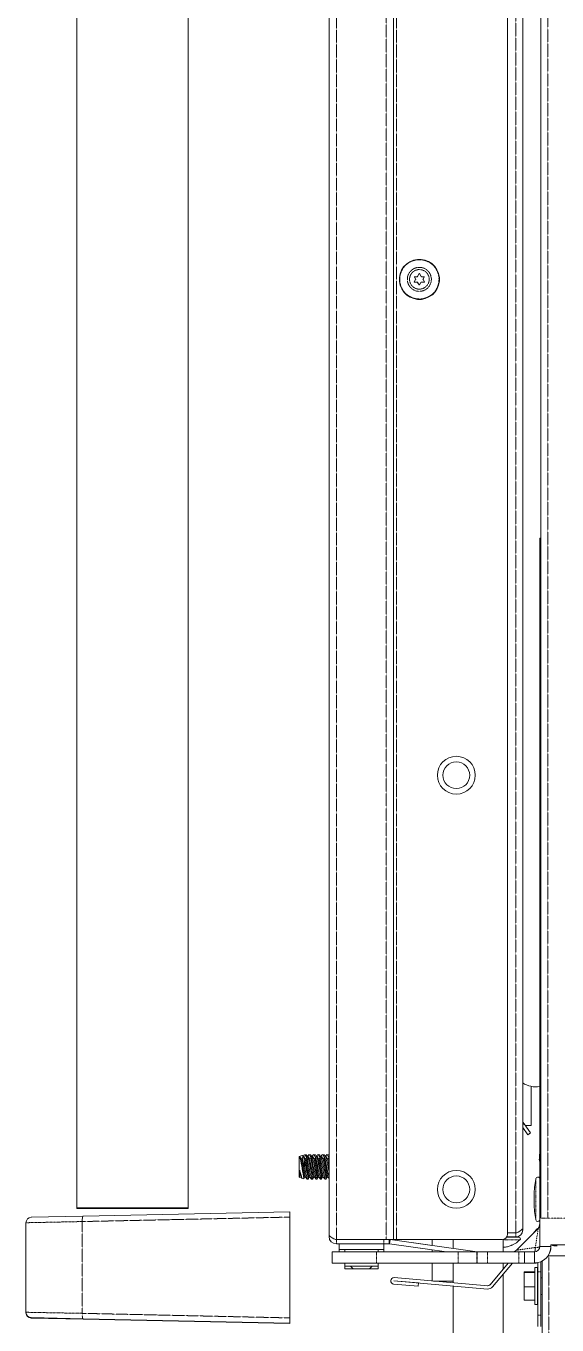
# Model space of a CAD drawing. Header units: millimetres. Extents: x 60499 to 556746, y 248297 to 497145.
# Drawn here: x 357929 to 362928, y 441525 to 453754 of the extents above; entities that cross this region are included whole.
import ezdxf

# ---------------------------------------------------------------- set-up
doc = ezdxf.new("R2010")
doc.units = ezdxf.units.MM
doc.linetypes.add('PHANTOM', pattern=[20, 10, -2, 2, -2, 2, -2])

msp = doc.modelspace()

# ---------------------------------------------------------------- linework, layer by layer
at = {"color": 7, "lineweight": 13, "ltscale": 0.03937}
for p, q in [((360782, 460381), (360782, 442358)), ((361390, 460410), (361390, 442329)), ((362462, 442381), (362462, 460358)), ((362605, 442420), (362605, 460344)), ((358407, 460054), (358407, 442628)), ((359457, 460054), (359457, 442628)), ((359457, 460050), (359457, 442623)), ((362776, 442531), (362776, 459373)), ((362765, 442737), (362765, 448848)), ((360414, 442592), (358466, 442549)), ((357929, 442488), (357929, 441645)), ((360414, 442541), (360414, 441592)), ((361229, 442213), (361997, 442213)), ((361357, 442329), (362177, 442213)), ((362410, 442329), (361418, 442329)), ((361229, 442108), (361997, 442108)), ((362787, 442126), (362787, 441326)), ((361395, 441971), (362275, 441894)), ((362420, 442003), (362420, 441291)), ((361393, 441941), (362272, 441864)), ((360414, 441542), (358466, 441584)), ((360414, 441538), (358466, 441580))]:
    msp.add_line(p, q, dxfattribs=at)
at = {"color": 7, "linetype": 'PHANTOM', "lineweight": 13, "ltscale": 0.03937}
for p, q in [((360851, 442329), (360851, 460410)), ((361321, 460410), (361321, 442329)), ((361418, 442329), (361418, 460410)), ((362539, 442394), (362539, 460370)), ((362842, 442531), (362842, 459373)), ((360414, 442541), (358458, 442499)), ((358458, 442499), (358458, 441635)), ((362850, 442177), (362850, 441326)), ((360414, 441592), (358458, 441635))]:
    msp.add_line(p, q, dxfattribs=at)
at = {"color": 7, "lineweight": 13, "ltscale": 0.000689555}
for p, q in [((361597, 451372), (361585, 451392)), ((361678, 451392), (361667, 451372))]:
    msp.add_line(p, q, dxfattribs=at)
at = {"color": 7, "lineweight": 13, "ltscale": 0.00072269}
for p, q in [((361587, 451394), (361611, 451394)), ((361653, 451394), (361677, 451394))]:
    msp.add_line(p, q, dxfattribs=at)
at = {"color": 7, "lineweight": 13, "ltscale": 0.000916316}
for p, q in [((361630, 451423), (361614, 451396)), ((361649, 451396), (361633, 451423))]:
    msp.add_line(p, q, dxfattribs=at)
at = {"color": 7, "lineweight": 13, "ltscale": 0.000787338}
msp.add_line((361597, 451367), (361583, 451345), dxfattribs=at)
at = {"color": 7, "lineweight": 13, "ltscale": 0.000823734}
for p, q in [((361585, 451342), (361613, 451342)), ((361651, 451342), (361679, 451342))]:
    msp.add_line(p, q, dxfattribs=at)
at = {"color": 7, "lineweight": 13, "ltscale": 0.000818534}
msp.add_line((361630, 451317), (361616, 451340), dxfattribs=at)
at = {"color": 7, "lineweight": 13, "ltscale": 0.000818596}
msp.add_line((361647, 451340), (361633, 451317), dxfattribs=at)
at = {"color": 7, "lineweight": 13, "ltscale": 0.000787276}
msp.add_line((361680, 451345), (361667, 451367), dxfattribs=at)
at = {"color": 7, "lineweight": 13, "ltscale": 0.0025}
for p, q in [((362765, 448848), (362765, 448932)), ((361950, 442329), (361950, 442245))]:
    msp.add_line(p, q, dxfattribs=at)
at = {"color": 7, "lineweight": 13, "ltscale": 0.000329085}
msp.add_line((362765, 448932), (362776, 448932), dxfattribs=at)
at = {"color": 7, "linetype": 'PHANTOM', "lineweight": 13, "ltscale": 0.000329205}
msp.add_line((362765, 448848), (362776, 448848), dxfattribs=at)
at = {"color": 7, "lineweight": 13, "ltscale": 0.010987}
msp.add_line((362605, 443805), (362605, 443436), dxfattribs=at)
at = {"color": 7, "lineweight": 13, "ltscale": 0.010224}
msp.add_line((362683, 443773), (362683, 443429), dxfattribs=at)
at = {"color": 7, "lineweight": 13, "ltscale": 0.000626112}
msp.add_line((362617, 443419), (362605, 443436), dxfattribs=at)
at = {"color": 7, "linetype": 'PHANTOM', "lineweight": 13, "ltscale": 0.000438396}
msp.add_line((362617, 443419), (362605, 443410), dxfattribs=at)
at = {"color": 7, "lineweight": 13, "ltscale": 0.002483}
msp.add_line((362605, 443384), (362653, 443316), dxfattribs=at)
at = {"color": 7, "lineweight": 13, "ltscale": 0.003125}
for p, q in [((362617, 443419), (362677, 443333)), ((360812, 442213), (360812, 442108)), ((362623, 442213), (362623, 442108)), ((362715, 442213), (362715, 442108)), ((362765, 442264), (362870, 442264)), ((362747, 441617), (362747, 441512)), ((362777, 441617), (362777, 441512))]:
    msp.add_line(p, q, dxfattribs=at)
at = {"color": 7, "lineweight": 13, "ltscale": 0.00165}
msp.add_line((362683, 443403), (362628, 443403), dxfattribs=at)
at = {"color": 7, "lineweight": 13, "ltscale": 0.001632}
msp.add_line((362683, 443403), (362628, 443403), dxfattribs=at)
at = {"color": 7, "lineweight": 13, "ltscale": 0.000887426}
msp.add_line((362677, 443333), (362653, 443316), dxfattribs=at)
at = {"color": 7, "lineweight": 13, "ltscale": 0.000765102}
msp.add_line((362683, 443429), (362683, 443403), dxfattribs=at)
at = {"color": 7, "lineweight": 13, "ltscale": 2.41197e-05}
msp.add_line((362683, 443403), (362683, 443403), dxfattribs=at)
at = {"color": 7, "lineweight": 13, "ltscale": 0.000917254}
msp.add_line((360499, 443110), (360528, 443120), dxfattribs=at)
at = {"color": 7, "lineweight": 13, "ltscale": 0.000587043}
msp.add_line((360499, 443110), (360499, 443090), dxfattribs=at)
at = {"color": 7, "lineweight": 13, "ltscale": 0.000390868}
msp.add_line((360499, 443090), (360511, 443094), dxfattribs=at)
at = {"color": 7, "lineweight": 13, "ltscale": 0.005138}
msp.add_line((360499, 443090), (360499, 442917), dxfattribs=at)
at = {"color": 7, "lineweight": 13, "ltscale": 0.000177993}
msp.add_line((360515, 443090), (360511, 443094), dxfattribs=at)
at = {"color": 7, "lineweight": 13, "ltscale": 0.000312563}
for p, q in [((360515, 443090), (360525, 443092)), ((360557, 443090), (360567, 443092)), ((360725, 443090), (360735, 443092)), ((360767, 443090), (360777, 443092)), ((360550, 442915), (360560, 442917)), ((360592, 442915), (360602, 442917)), ((360634, 442915), (360644, 442917))]:
    msp.add_line(p, q, dxfattribs=at)
at = {"color": 7, "lineweight": 13, "ltscale": 0.005302}
for p, q in [((360550, 442915), (360515, 443090)), ((360560, 442917), (360525, 443092)), ((360592, 442915), (360557, 443090)), ((360602, 442917), (360567, 443092)), ((360634, 442915), (360599, 443090)), ((360644, 442917), (360609, 443092)), ((360676, 442915), (360641, 443090)), ((360686, 442917), (360651, 443092)), ((360718, 442915), (360683, 443090)), ((360728, 442917), (360693, 443092)), ((360760, 442915), (360725, 443090)), ((360770, 442917), (360735, 443092))]:
    msp.add_line(p, q, dxfattribs=at)
at = {"color": 7, "lineweight": 13, "ltscale": 0.000272952}
msp.add_line((360525, 443092), (360528, 443101), dxfattribs=at)
at = {"color": 7, "lineweight": 13, "ltscale": 0.000463616}
msp.add_line((360528, 443101), (360543, 443106), dxfattribs=at)
at = {"color": 7, "lineweight": 13, "ltscale": 0.000300345}
msp.add_line((360538, 443107), (360534, 443116), dxfattribs=at)
at = {"color": 7, "lineweight": 13, "ltscale": 0.000213503}
for p, q in [((360535, 443112), (360543, 443112)), ((360577, 443112), (360585, 443112)), ((360619, 443112), (360627, 443112)), ((360661, 443112), (360669, 443112)), ((360703, 443112), (360711, 443112)), ((360745, 443112), (360753, 443112))]:
    msp.add_line(p, q, dxfattribs=at)
at = {"color": 7, "lineweight": 13, "ltscale": 0.000217305}
msp.add_line((360539, 443112), (360543, 443119), dxfattribs=at)
at = {"color": 7, "lineweight": 13, "ltscale": 0.000636867}
msp.add_line((360557, 443090), (360543, 443106), dxfattribs=at)
at = {"color": 7, "lineweight": 13, "ltscale": 0.001633}
msp.add_line((360550, 443069), (360550, 443014), dxfattribs=at)
at = {"color": 7, "lineweight": 13, "ltscale": 0.000371738}
for p, q in [((360565, 443128), (360552, 443128)), ((360649, 443128), (360636, 443128)), ((360691, 443128), (360678, 443128)), ((360733, 443128), (360720, 443128)), ((360775, 443128), (360762, 443128))]:
    msp.add_line(p, q, dxfattribs=at)
at = {"color": 7, "lineweight": 13, "ltscale": 0.000522424}
for p, q in [((360567, 443092), (360573, 443109)), ((360735, 443092), (360741, 443109)), ((360592, 442915), (360586, 442899)), ((360634, 442915), (360628, 442899)), ((360676, 442915), (360670, 442899))]:
    msp.add_line(p, q, dxfattribs=at)
at = {"color": 7, "lineweight": 13, "ltscale": 9.25367e-05}
msp.add_line((360574, 443118), (360573, 443121), dxfattribs=at)
at = {"color": 7, "lineweight": 13, "ltscale": 0.000423158}
msp.add_line((360579, 443109), (360573, 443121), dxfattribs=at)
at = {"color": 7, "lineweight": 13, "ltscale": 0.000287394}
for p, q in [((360582, 443109), (360573, 443109)), ((360750, 443109), (360741, 443109)), ((360586, 442899), (360576, 442899)), ((360628, 442899), (360618, 442899)), ((360670, 442899), (360660, 442899))]:
    msp.add_line(p, q, dxfattribs=at)
at = {"color": 7, "lineweight": 13, "ltscale": 0.000294487}
for p, q in [((360581, 443112), (360586, 443121)), ((360623, 443112), (360628, 443121))]:
    msp.add_line(p, q, dxfattribs=at)
at = {"color": 7, "lineweight": 13, "ltscale": 0.00074041}
for p, q in [((360599, 443090), (360582, 443109)), ((360725, 443090), (360708, 443109)), ((360767, 443090), (360750, 443109)), ((360560, 442917), (360576, 442899)), ((360602, 442917), (360618, 442899)), ((360644, 442917), (360660, 442899))]:
    msp.add_line(p, q, dxfattribs=at)
at = {"color": 7, "lineweight": 13, "ltscale": 0.000371618}
msp.add_line((360607, 443128), (360594, 443128), dxfattribs=at)
at = {"color": 7, "lineweight": 13, "ltscale": 0.000312445}
for p, q in [((360599, 443090), (360609, 443092)), ((360641, 443090), (360651, 443092)), ((360683, 443090), (360693, 443092)), ((360508, 442915), (360518, 442917)), ((360676, 442915), (360686, 442917)), ((360718, 442915), (360728, 442917)), ((360760, 442915), (360770, 442917))]:
    msp.add_line(p, q, dxfattribs=at)
at = {"color": 7, "lineweight": 13, "ltscale": 0.000522463}
for p, q in [((360609, 443092), (360615, 443109)), ((360651, 443092), (360657, 443109)), ((360693, 443092), (360699, 443109)), ((360718, 442915), (360712, 442899)), ((360760, 442915), (360754, 442899))]:
    msp.add_line(p, q, dxfattribs=at)
at = {"color": 7, "lineweight": 13, "ltscale": 0.000422996}
for p, q in [((360621, 443109), (360615, 443121)), ((360663, 443109), (360657, 443121))]:
    msp.add_line(p, q, dxfattribs=at)
at = {"color": 7, "lineweight": 13, "ltscale": 0.000287274}
for p, q in [((360624, 443109), (360615, 443109)), ((360666, 443109), (360657, 443109)), ((360708, 443109), (360699, 443109)), ((360712, 442899), (360702, 442899)), ((360754, 442899), (360744, 442899))]:
    msp.add_line(p, q, dxfattribs=at)
at = {"color": 7, "lineweight": 13, "ltscale": 0.00074049}
for p, q in [((360641, 443090), (360624, 443109)), ((360683, 443090), (360666, 443109)), ((360686, 442917), (360702, 442899)), ((360728, 442917), (360744, 442899))]:
    msp.add_line(p, q, dxfattribs=at)
at = {"color": 7, "lineweight": 13, "ltscale": 0.00029443}
for p, q in [((360665, 443112), (360670, 443121)), ((360707, 443112), (360712, 443121)), ((360749, 443112), (360754, 443121))]:
    msp.add_line(p, q, dxfattribs=at)
at = {"color": 7, "lineweight": 13, "ltscale": 0.000423052}
for p, q in [((360705, 443109), (360699, 443121)), ((360747, 443109), (360741, 443121))]:
    msp.add_line(p, q, dxfattribs=at)
at = {"color": 7, "lineweight": 13, "ltscale": 0.002372}
msp.add_line((360782, 443012), (360767, 443090), dxfattribs=at)
at = {"color": 7, "lineweight": 13, "ltscale": 0.00049465}
msp.add_line((360777, 443092), (360782, 443108), dxfattribs=at)
at = {"color": 7, "lineweight": 13, "ltscale": 0.000809352}
msp.add_line((360782, 443065), (360777, 443092), dxfattribs=at)
at = {"color": 7, "lineweight": 13, "ltscale": 0.000400033}
msp.add_line((362762, 443105), (362762, 443091), dxfattribs=at)
at = {"color": 7, "linetype": 'PHANTOM', "lineweight": 13, "ltscale": 0.000108373}
msp.add_line((362762, 443091), (362765, 443091), dxfattribs=at)
at = {"color": 7, "lineweight": 13, "ltscale": 0.000201248}
msp.add_line((362762, 443091), (362762, 443085), dxfattribs=at)
at = {"color": 7, "linetype": 'PHANTOM', "lineweight": 13, "ltscale": 0.000121128}
msp.add_line((362765, 443083), (362762, 443085), dxfattribs=at)
at = {"color": 7, "lineweight": 13, "ltscale": 0.001967}
msp.add_line((360518, 442917), (360505, 442982), dxfattribs=at)
at = {"color": 7, "lineweight": 13, "ltscale": 0.000279873}
msp.add_line((360499, 442917), (360507, 442914), dxfattribs=at)
at = {"color": 7, "lineweight": 13, "ltscale": 0.000435831}
msp.add_line((360505, 442929), (360507, 442914), dxfattribs=at)
at = {"color": 7, "lineweight": 13, "ltscale": 0.000403987}
msp.add_line((360508, 442915), (360505, 442929), dxfattribs=at)
at = {"color": 7, "lineweight": 13, "ltscale": 3.63418e-05}
msp.add_line((360508, 442915), (360507, 442914), dxfattribs=at)
at = {"color": 7, "lineweight": 13, "ltscale": 0.000413924}
msp.add_line((360518, 442917), (360527, 442907), dxfattribs=at)
at = {"color": 7, "lineweight": 13, "ltscale": 0.000555148}
msp.add_line((360527, 442907), (360545, 442901), dxfattribs=at)
at = {"color": 7, "lineweight": 13, "ltscale": 0.000463951}
msp.add_line((360550, 442915), (360545, 442901), dxfattribs=at)
at = {"color": 7, "lineweight": 13, "ltscale": 0.000624513}
msp.add_line((360572, 442919), (360576, 442899), dxfattribs=at)
at = {"color": 7, "lineweight": 13, "ltscale": 0.000250229}
for p, q in [((360616, 442907), (360618, 442899)), ((360658, 442907), (360660, 442899)), ((360700, 442907), (360702, 442899))]:
    msp.add_line(p, q, dxfattribs=at)
at = {"color": 7, "lineweight": 13, "ltscale": 0.000250257}
msp.add_line((360742, 442907), (360744, 442899), dxfattribs=at)
at = {"color": 7, "lineweight": 13, "ltscale": 0.000558563}
msp.add_line((360770, 442917), (360782, 442903), dxfattribs=at)
at = {"color": 7, "lineweight": 13, "ltscale": 0.000135133}
msp.add_line((362728, 442903), (362727, 442899), dxfattribs=at)
at = {"color": 7, "linetype": 'PHANTOM', "lineweight": 13, "ltscale": 1.31262e-05}
msp.add_line((362727, 442899), (362727, 442898), dxfattribs=at)
at = {"color": 7, "linetype": 'PHANTOM', "lineweight": 13, "ltscale": 0.001296}
for p, q in [((362727, 442898), (362727, 442855)), ((362727, 442563), (362727, 442520))]:
    msp.add_line(p, q, dxfattribs=at)
at = {"color": 7, "linetype": 'PHANTOM', "lineweight": 13, "ltscale": 0.004337}
for p, q in [((362727, 442855), (362727, 442709)), ((362727, 442709), (362727, 442563))]:
    msp.add_line(p, q, dxfattribs=at)
at = {"color": 7, "linetype": 'PHANTOM', "lineweight": 13, "ltscale": 1.34265e-05}
msp.add_line((362728, 442903), (362728, 442903), dxfattribs=at)
at = {"color": 7, "linetype": 'PHANTOM', "lineweight": 13, "ltscale": 0.001326}
for p, q in [((362728, 442903), (362728, 442858)), ((362728, 442560), (362728, 442515))]:
    msp.add_line(p, q, dxfattribs=at)
at = {"color": 7, "linetype": 'PHANTOM', "lineweight": 13, "ltscale": 0.004439}
for p, q in [((362728, 442858), (362728, 442709)), ((362728, 442709), (362728, 442560))]:
    msp.add_line(p, q, dxfattribs=at)
at = {"color": 7, "lineweight": 13, "ltscale": 0.001184}
for p, q in [((362713, 442749), (362713, 442709)), ((362713, 442709), (362713, 442669))]:
    msp.add_line(p, q, dxfattribs=at)
at = {"color": 7, "lineweight": 13, "ltscale": 0.01408}
msp.add_line((362765, 442737), (362765, 442264), dxfattribs=at)
at = {"color": 7, "lineweight": 13, "ltscale": 0.000329205}
msp.add_line((362776, 442737), (362765, 442737), dxfattribs=at)
at = {"color": 7, "lineweight": 13, "ltscale": 0.015625}
for p, q in [((358407, 442628), (358932, 442628)), ((358407, 442623), (358932, 442623)), ((358932, 442628), (359457, 442628)), ((358932, 442623), (359457, 442623))]:
    msp.add_line(p, q, dxfattribs=at)
at = {"color": 7, "lineweight": 13, "ltscale": 0.000124083}
msp.add_line((358407, 442628), (358407, 442623), dxfattribs=at)
at = {"color": 7, "lineweight": 13, "ltscale": 0.001495}
for p, q in [((360414, 442592), (360414, 442541)), ((360414, 441542), (360414, 441592))]:
    msp.add_line(p, q, dxfattribs=at)
at = {"color": 7, "linetype": 'PHANTOM', "lineweight": 13, "ltscale": 0.015765}
for p, q in [((358458, 442499), (357929, 442488)), ((358458, 441635), (357929, 441645))]:
    msp.add_line(p, q, dxfattribs=at)
at = {"color": 7, "lineweight": 13, "ltscale": 0.014514}
for p, q in [((358466, 442549), (357978, 442539)), ((358466, 441584), (357978, 441595)), ((358466, 441580), (357978, 441591))]:
    msp.add_line(p, q, dxfattribs=at)
at = {"color": 7, "linetype": 'PHANTOM', "lineweight": 13, "ltscale": 1.30961e-05}
msp.add_line((362727, 442520), (362727, 442519), dxfattribs=at)
at = {"color": 7, "lineweight": 13, "ltscale": 0.000135162}
msp.add_line((362728, 442515), (362727, 442519), dxfattribs=at)
at = {"color": 7, "linetype": 'PHANTOM', "lineweight": 13, "ltscale": 1.34566e-05}
msp.add_line((362728, 442515), (362728, 442515), dxfattribs=at)
at = {"color": 7, "linetype": 'PHANTOM', "lineweight": 13, "ltscale": 4.49784e-05}
msp.add_line((362762, 442455), (362763, 442455), dxfattribs=at)
at = {"color": 7, "lineweight": 13, "ltscale": 9.83111e-05}
msp.add_line((362762, 442455), (362762, 442451), dxfattribs=at)
at = {"color": 7, "linetype": 'PHANTOM', "lineweight": 13, "ltscale": 0.00197}
msp.add_line((362842, 442531), (362776, 442531), dxfattribs=at)
at = {"color": 7, "linetype": 'PHANTOM', "lineweight": 13, "ltscale": 0.016725}
msp.add_line((362842, 442531), (363404, 442531), dxfattribs=at)
at = {"color": 7, "lineweight": 13, "ltscale": 0.000340499}
msp.add_line((360782, 442358), (360794, 442358), dxfattribs=at)
at = {"color": 7, "lineweight": 13, "ltscale": 0.002199}
msp.add_line((362526, 442351), (362453, 442351), dxfattribs=at)
at = {"color": 7, "lineweight": 13, "ltscale": 0.002518}
msp.add_line((362539, 442354), (362454, 442354), dxfattribs=at)
at = {"color": 7, "lineweight": 13, "ltscale": 0.00228}
msp.add_line((362539, 442394), (362462, 442394), dxfattribs=at)
at = {"color": 7, "lineweight": 13, "ltscale": 6.84843e-05}
msp.add_line((362526, 442351), (362526, 442354), dxfattribs=at)
at = {"color": 7, "lineweight": 13, "ltscale": 0.000365009}
msp.add_line((362539, 442353), (362526, 442353), dxfattribs=at)
at = {"color": 7, "lineweight": 13, "ltscale": 0.001258}
msp.add_line((362569, 442351), (362526, 442351), dxfattribs=at)
at = {"color": 7, "linetype": 'PHANTOM', "lineweight": 13, "ltscale": 0.001195}
msp.add_line((362539, 442354), (362539, 442394), dxfattribs=at)
at = {"color": 7, "lineweight": 13, "ltscale": 4.51835e-05}
msp.add_line((362540, 442394), (362539, 442394), dxfattribs=at)
at = {"color": 7, "linetype": 'PHANTOM', "lineweight": 13, "ltscale": 2.47204e-05}
msp.add_line((362539, 442353), (362539, 442354), dxfattribs=at)
at = {"color": 7, "lineweight": 13, "ltscale": 0.008606}
msp.add_line((362545, 442229), (362750, 442433), dxfattribs=at)
msp.add_line((362545, 442229), (362750, 442433), dxfattribs=at)
at = {"color": 7, "lineweight": 13, "ltscale": 0.000345185}
msp.add_line((362605, 442420), (362593, 442420), dxfattribs=at)
at = {"color": 7, "lineweight": 13, "ltscale": 4.44913e-06}
msp.add_line((362603, 442426), (362603, 442426), dxfattribs=at)
at = {"color": 7, "lineweight": 13, "ltscale": 2.47204e-05}
msp.add_line((362605, 442420), (362605, 442419), dxfattribs=at)
at = {"color": 7, "lineweight": 13, "ltscale": 4.17542e-05}
msp.add_line((362605, 442419), (362605, 442420), dxfattribs=at)
at = {"color": 7, "lineweight": 13, "ltscale": 0.001597}
msp.add_line((362734, 442424), (362700, 442383), dxfattribs=at)
at = {"color": 7, "linetype": 'PHANTOM', "lineweight": 13, "ltscale": 0.005376}
for p in [(362750, 442433), (362545, 442229)]:
    msp.add_line(p, (362724, 442255), dxfattribs=at)
at = {"color": 7, "lineweight": 13, "ltscale": 0.012414}
for p, q in [((360812, 442213), (361229, 442213)), ((360812, 442108), (361229, 442108))]:
    msp.add_line(p, q, dxfattribs=at)
at = {"color": 7, "lineweight": 13, "ltscale": 0.013975}
msp.add_line((361321, 442329), (360851, 442329), dxfattribs=at)
at = {"color": 7, "linetype": 'PHANTOM', "lineweight": 13, "ltscale": 0.0012}
for p, q in [((360851, 442289), (360851, 442329)), ((361297, 442289), (361297, 442329))]:
    msp.add_line(p, q, dxfattribs=at)
at = {"color": 7, "lineweight": 13, "ltscale": 0.013275}
msp.add_line((361297, 442289), (360851, 442289), dxfattribs=at)
at = {"color": 7, "lineweight": 13, "ltscale": 0.000737228}
msp.add_line((360851, 442289), (360876, 442289), dxfattribs=at)
at = {"color": 7, "linetype": 'PHANTOM', "lineweight": 13, "ltscale": 1.22251e-05}
msp.add_line((360851, 442289), (360851, 442289), dxfattribs=at)
at = {"color": 7, "lineweight": 13, "ltscale": 0.00155}
for p, q in [((360876, 442289), (360876, 442237)), ((361296, 442289), (361296, 442237)), ((361297, 442289), (361349, 442289))]:
    msp.add_line(p, q, dxfattribs=at)
at = {"color": 7, "lineweight": 13, "ltscale": 0.0125}
msp.add_line((361296, 442237), (360876, 442237), dxfattribs=at)
at = {"color": 7, "lineweight": 13, "ltscale": 0.000699471}
msp.add_line((360876, 442237), (360876, 442213), dxfattribs=at)
at = {"color": 7, "lineweight": 13, "ltscale": 0.000700012}
for p, q in [((360929, 442237), (360929, 442213)), ((361243, 442237), (361243, 442213))]:
    msp.add_line(p, q, dxfattribs=at)
at = {"color": 7, "linetype": 'PHANTOM', "lineweight": 13, "ltscale": 0.003125}
for p, q in [((361229, 442213), (361229, 442108)), ((361997, 442213), (361997, 442108)), ((362174, 442213), (362174, 442108)), ((362177, 442213), (362177, 442108)), ((362272, 442213), (362272, 442108)), ((362569, 442213), (362569, 442108))]:
    msp.add_line(p, q, dxfattribs=at)
at = {"color": 7, "lineweight": 13, "ltscale": 2.52311e-05}
msp.add_line((361296, 442289), (361297, 442289), dxfattribs=at)
at = {"color": 7, "lineweight": 13, "ltscale": 0.001501}
msp.add_line((361296, 442264), (361296, 442213), dxfattribs=at)
at = {"color": 7, "lineweight": 13, "ltscale": 0.001563}
msp.add_line((361349, 442289), (361297, 442289), dxfattribs=at)
at = {"color": 7, "linetype": 'PHANTOM', "lineweight": 13, "ltscale": 1.24653e-05}
msp.add_line((361297, 442289), (361297, 442289), dxfattribs=at)
at = {"color": 7, "lineweight": 13, "ltscale": 0.00205}
msp.add_line((361321, 442329), (361390, 442329), dxfattribs=at)
at = {"color": 7, "lineweight": 13, "ltscale": 0.000821748}
msp.add_line((361349, 442302), (361351, 442329), dxfattribs=at)
at = {"color": 7, "lineweight": 13, "ltscale": 0.0012}
for p, q in [((361349, 442289), (361349, 442329)), ((361351, 442289), (361357, 442329))]:
    msp.add_line(p, q, dxfattribs=at)
at = {"color": 7, "lineweight": 13, "ltscale": 7.75992e-05}
msp.add_line((361349, 442289), (361351, 442289), dxfattribs=at)
at = {"color": 7, "lineweight": 13, "ltscale": 1.22251e-05}
for p, q in [((361349, 442289), (361349, 442289)), ((361390, 442329), (361390, 442329))]:
    msp.add_line(p, q, dxfattribs=at)
at = {"color": 7, "lineweight": 13, "ltscale": 0.016108}
msp.add_line((361351, 442289), (361887, 442213), dxfattribs=at)
at = {"color": 7, "lineweight": 13, "ltscale": 0.012058}
msp.add_line((361752, 442232), (361351, 442288), dxfattribs=at)
at = {"color": 7, "lineweight": 13, "ltscale": 0.001033}
msp.add_line((361390, 442329), (361355, 442329), dxfattribs=at)
at = {"color": 7, "lineweight": 13, "ltscale": 0.010621}
msp.add_line((361710, 442279), (361357, 442329), dxfattribs=at)
at = {"color": 7, "lineweight": 13, "ltscale": 0.000850047}
msp.add_line((361418, 442329), (361390, 442329), dxfattribs=at)
at = {"color": 7, "lineweight": 13, "ltscale": 0.001875}
msp.add_line((361390, 442329), (361453, 442329), dxfattribs=at)
at = {"color": 7, "lineweight": 13, "ltscale": 1.17144e-05}
msp.add_line((361390, 442329), (361390, 442329), dxfattribs=at)
at = {"color": 7, "lineweight": 13, "ltscale": 0.008925}
msp.add_line((361453, 442329), (361752, 442329), dxfattribs=at)
at = {"color": 7, "lineweight": 13, "ltscale": 1.27657e-05}
msp.add_line((361453, 442329), (361453, 442329), dxfattribs=at)
at = {"color": 7, "lineweight": 13, "ltscale": 1.90141e-05}
msp.add_line((361453, 442329), (361453, 442329), dxfattribs=at)
at = {"color": 7, "lineweight": 13, "ltscale": 0.001142}
msp.add_line((361748, 442274), (361710, 442279), dxfattribs=at)
at = {"color": 7, "lineweight": 13, "ltscale": 0.001675}
msp.add_line((361752, 442273), (361752, 442329), dxfattribs=at)
at = {"color": 7, "lineweight": 13, "ltscale": 0.000563524}
msp.add_line((361752, 442213), (361752, 442232), dxfattribs=at)
at = {"color": 7, "lineweight": 13, "ltscale": 0.00529}
for p, q in [((361997, 442213), (362174, 442213)), ((361997, 442108), (362174, 442108))]:
    msp.add_line(p, q, dxfattribs=at)
at = {"color": 7, "lineweight": 13, "ltscale": 7.26895e-05}
for p, q in [((362174, 442213), (362177, 442213)), ((362174, 442108), (362177, 442108))]:
    msp.add_line(p, q, dxfattribs=at)
at = {"color": 7, "lineweight": 13, "ltscale": 0.002832}
for p, q in [((362177, 442213), (362272, 442213)), ((362177, 442108), (362272, 442108))]:
    msp.add_line(p, q, dxfattribs=at)
at = {"color": 7, "lineweight": 13, "ltscale": 0.008856}
for p, q in [((362569, 442213), (362272, 442213)), ((362569, 442108), (362272, 442108))]:
    msp.add_line(p, q, dxfattribs=at)
at = {"color": 7, "lineweight": 13, "ltscale": 0.003479}
msp.add_line((362420, 442330), (362420, 442213), dxfattribs=at)
at = {"color": 7, "linetype": 'PHANTOM', "lineweight": 13, "ltscale": 0.004722}
msp.add_line((362420, 442327), (362579, 442327), dxfattribs=at)
at = {"color": 7, "lineweight": 13, "ltscale": 5.59889e-05}
msp.add_line((362508, 442278), (362507, 442278), dxfattribs=at)
at = {"color": 7, "lineweight": 13, "ltscale": 0.001594}
for p, q in [((362569, 442213), (362623, 442213)), ((362569, 442108), (362623, 442108))]:
    msp.add_line(p, q, dxfattribs=at)
at = {"color": 7, "lineweight": 13, "ltscale": 0.002734}
for p, q in [((362623, 442213), (362715, 442213)), ((362623, 442108), (362715, 442108))]:
    msp.add_line(p, q, dxfattribs=at)
at = {"color": 7, "lineweight": 13, "ltscale": 0.015899}
msp.add_line((362870, 442281), (363404, 442281), dxfattribs=at)
at = {"color": 7, "lineweight": 13, "ltscale": 0.000461819}
msp.add_line((362871, 442279), (362871, 442263), dxfattribs=at)
at = {"color": 7, "lineweight": 13, "ltscale": 0.001239}
msp.add_line((360854, 442108), (360812, 442108), dxfattribs=at)
at = {"color": 7, "lineweight": 13, "ltscale": 2.50208e-05}
msp.add_line((360812, 442108), (360812, 442108), dxfattribs=at)
at = {"color": 7, "lineweight": 13, "ltscale": 0.002227}
msp.add_line((360854, 442108), (360929, 442108), dxfattribs=at)
at = {"color": 7, "linetype": 'PHANTOM', "lineweight": 13, "ltscale": 2.50208e-05}
msp.add_line((360854, 442108), (360854, 442108), dxfattribs=at)
at = {"color": 7, "lineweight": 13, "ltscale": 0.000875007}
msp.add_line((360929, 442108), (360929, 442079), dxfattribs=at)
at = {"color": 7, "lineweight": 13, "ltscale": 0.000874977}
msp.add_line((361243, 442108), (361243, 442079), dxfattribs=at)
at = {"color": 7, "lineweight": 13, "ltscale": 0.0016}
msp.add_line((361243, 442108), (361243, 442054), dxfattribs=at)
at = {"color": 7, "lineweight": 13, "ltscale": 0.000187551}
msp.add_line((361243, 442108), (361250, 442108), dxfattribs=at)
at = {"color": 7, "lineweight": 13, "ltscale": 0.002503}
msp.add_line((361334, 442108), (361250, 442108), dxfattribs=at)
at = {"color": 7, "linetype": 'PHANTOM', "lineweight": 13, "ltscale": 2.45102e-05}
for p, q in [((361250, 442108), (361250, 442108)), ((361334, 442108), (361334, 442108)), ((361368, 442108), (361368, 442108)), ((361416, 442108), (361416, 442108))]:
    msp.add_line(p, q, dxfattribs=at)
at = {"color": 7, "lineweight": 13, "ltscale": 0.001019}
msp.add_line((361334, 442108), (361368, 442108), dxfattribs=at)
at = {"color": 7, "lineweight": 13, "ltscale": 0.001439}
msp.add_line((361416, 442108), (361368, 442108), dxfattribs=at)
at = {"color": 7, "lineweight": 13, "ltscale": 0.010002}
msp.add_line((361416, 442108), (361752, 442108), dxfattribs=at)
at = {"color": 7, "lineweight": 13, "ltscale": 0.005021}
msp.add_line((361752, 441940), (361752, 442108), dxfattribs=at)
at = {"color": 7, "lineweight": 13, "ltscale": 0.005535}
msp.add_line((361950, 442108), (361950, 441923), dxfattribs=at)
at = {"color": 7, "lineweight": 13, "ltscale": 0.007972}
msp.add_line((362469, 442108), (362297, 441903), dxfattribs=at)
at = {"color": 7, "lineweight": 13, "ltscale": 0.008727}
msp.add_line((362320, 441884), (362508, 442108), dxfattribs=at)
at = {"color": 7, "lineweight": 13, "ltscale": 0.001735}
msp.add_line((362420, 442108), (362420, 442050), dxfattribs=at)
at = {"color": 7, "lineweight": 13, "ltscale": 0.001435}
msp.add_line((362468, 442108), (362420, 442108), dxfattribs=at)
at = {"color": 7, "lineweight": 13, "ltscale": 0.006175}
msp.add_line((362715, 442108), (362508, 442108), dxfattribs=at)
at = {"color": 7, "lineweight": 13, "ltscale": 0.002594}
msp.add_line((362747, 442112), (362747, 442025), dxfattribs=at)
at = {"color": 7, "lineweight": 13, "ltscale": 0.00288}
msp.add_line((362777, 442121), (362777, 442025), dxfattribs=at)
at = {"color": 7, "lineweight": 13, "ltscale": 0.000197283}
msp.add_line((362843, 442177), (362850, 442177), dxfattribs=at)
at = {"color": 7, "lineweight": 13, "ltscale": 0.0067}
msp.add_line((363075, 442177), (362850, 442177), dxfattribs=at)
at = {"color": 7, "lineweight": 13, "ltscale": 0.009375}
for p, q in [((361243, 442079), (360929, 442079)), ((361243, 442054), (360929, 442054))]:
    msp.add_line(p, q, dxfattribs=at)
at = {"color": 7, "lineweight": 13, "ltscale": 0.000749483}
msp.add_line((360929, 442079), (360929, 442054), dxfattribs=at)
at = {"color": 7, "lineweight": 13, "ltscale": 0.00103}
for p, q in [((360983, 442079), (361008, 442055)), ((361189, 442079), (361164, 442055))]:
    msp.add_line(p, q, dxfattribs=at)
at = {"color": 7, "lineweight": 13, "ltscale": 0.00465}
msp.add_line((361008, 442055), (361164, 442055), dxfattribs=at)
at = {"color": 7, "lineweight": 13, "ltscale": 0.003}
for p, q in [((362719, 442025), (362618, 442025)), ((362719, 442019), (362618, 442019)), ((362719, 441886), (362618, 441886)), ((362719, 441758), (362618, 441758))]:
    msp.add_line(p, q, dxfattribs=at)
at = {"color": 7, "lineweight": 13, "ltscale": 0.000156433}
msp.add_line((362618, 442019), (362618, 442025), dxfattribs=at)
at = {"color": 7, "lineweight": 13, "ltscale": 0.00397}
msp.add_line((362618, 441886), (362618, 442019), dxfattribs=at)
at = {"color": 7, "lineweight": 13, "ltscale": 0.010347}
msp.add_line((362719, 442065), (362719, 441717), dxfattribs=at)
at = {"color": 7, "lineweight": 13, "ltscale": 3.24399e-06}
for p, q in [((362719, 442065), (362719, 442065)), ((362745, 442065), (362745, 442065))]:
    msp.add_line(p, q, dxfattribs=at)
at = {"color": 7, "lineweight": 13, "ltscale": 0.000775074}
for p, q in [((362745, 442065), (362719, 442065)), ((362745, 441717), (362719, 441717))]:
    msp.add_line(p, q, dxfattribs=at)
at = {"color": 7, "lineweight": 13, "ltscale": 0.001645}
msp.add_line((362745, 442065), (362745, 442010), dxfattribs=at)
at = {"color": 7, "lineweight": 13, "ltscale": 6.24769e-05}
for p, q in [((362745, 442065), (362747, 442065)), ((362745, 442010), (362747, 442010)), ((362745, 441939), (362747, 441939)), ((362745, 441897), (362747, 441897)), ((362745, 441885), (362747, 441885)), ((362745, 441880), (362747, 441880)), ((362745, 441839), (362747, 441839)), ((362745, 441764), (362747, 441764)), ((362745, 441717), (362747, 441717))]:
    msp.add_line(p, q, dxfattribs=at)
at = {"color": 7, "lineweight": 13, "ltscale": 0.003711}
msp.add_line((362745, 442010), (362745, 441885), dxfattribs=at)
at = {"color": 7, "lineweight": 13, "ltscale": 0.012125}
for p, q in [((362747, 442025), (362747, 441617)), ((362777, 442025), (362777, 441617))]:
    msp.add_line(p, q, dxfattribs=at)
at = {"color": 7, "linetype": 'PHANTOM', "lineweight": 13, "ltscale": 0.000900028}
for p, q in [((362747, 442025), (362777, 442025)), ((362747, 441617), (362777, 441617))]:
    msp.add_line(p, q, dxfattribs=at)
at = {"color": 7, "lineweight": 13, "ltscale": 0.000310222}
for p, q in [((362777, 441970), (362787, 441970)), ((362777, 441812), (362787, 441812))]:
    msp.add_line(p, q, dxfattribs=at)
at = {"color": 7, "lineweight": 13, "ltscale": 0.006912}
for p, q in [((361390, 441911), (361622, 441891)), ((361393, 441941), (361624, 441921))]:
    msp.add_line(p, q, dxfattribs=at)
at = {"color": 7, "lineweight": 13, "ltscale": 0.0009}
msp.add_line((361624, 441921), (361622, 441891), dxfattribs=at)
at = {"color": 7, "lineweight": 13, "ltscale": 0.00091733}
msp.add_line((361794, 441939), (361764, 441939), dxfattribs=at)
at = {"color": 7, "lineweight": 13, "ltscale": 0.004624}
msp.add_line((361950, 441939), (361794, 441939), dxfattribs=at)
at = {"color": 7, "lineweight": 13, "ltscale": 0.017169}
msp.add_line((361950, 441892), (361950, 441315), dxfattribs=at)
at = {"color": 7, "lineweight": 13, "ltscale": 0.003825}
msp.add_line((362618, 441758), (362618, 441886), dxfattribs=at)
at = {"color": 7, "lineweight": 13, "ltscale": 0.003603}
msp.add_line((362745, 441885), (362745, 441764), dxfattribs=at)
at = {"color": 7, "lineweight": 13, "ltscale": 0.001388}
msp.add_line((362745, 441764), (362745, 441717), dxfattribs=at)
at = {"color": 7, "lineweight": 13, "ltscale": 0.000111617}
msp.add_line((357929, 441645), (357929, 441641), dxfattribs=at)
at = {"color": 7, "linetype": 'PHANTOM', "lineweight": 13, "ltscale": 5.40799e-06}
msp.add_line((357929, 441641), (357929, 441641), dxfattribs=at)
at = {"color": 7, "lineweight": 13, "ltscale": 0.000248977}
msp.add_line((360414, 441538), (360414, 441546), dxfattribs=at)
at = {"color": 7, "lineweight": 13, "ltscale": 0.03937}
for points in [[(360517, 443091), (360514, 443099), (360508, 443108), (360505, 443109)], [(360528, 443120), (360529, 443120), (360531, 443119), (360534, 443116)], [(360552, 443128), (360554, 443128), (360556, 443127), (360561, 443121), (360568, 443104), (360569, 443098)], [(360573, 443121), (360570, 443125), (360568, 443128), (360565, 443128)], [(360594, 443128), (360596, 443128), (360599, 443126), (360603, 443121), (360607, 443111), (360611, 443098)], [(360615, 443121), (360611, 443127), (360608, 443128), (360607, 443128)], [(360636, 443128), (360638, 443128), (360641, 443126), (360645, 443121), (360649, 443111), (360653, 443098)], [(360657, 443121), (360653, 443127), (360650, 443128), (360649, 443128)], [(360678, 443128), (360680, 443128), (360683, 443126), (360687, 443121), (360691, 443111), (360695, 443098)], [(360699, 443121), (360695, 443127), (360692, 443128), (360691, 443128)], [(360720, 443128), (360722, 443128), (360725, 443126), (360729, 443121), (360733, 443111), (360737, 443098)], [(360741, 443121), (360737, 443127), (360734, 443128), (360733, 443128)], [(360762, 443128), (360764, 443128), (360767, 443126), (360771, 443121), (360775, 443111), (360779, 443098)], [(360782, 443122), (360779, 443127), (360777, 443128), (360775, 443128)], [(360782, 442358), (360783, 442363), (360783, 442364), (360784, 442364), (360784, 442365)], [(360784, 442365), (360785, 442365), (360786, 442364), (360792, 442359), (360811, 442345), (360826, 442336), (360835, 442332), (360844, 442330), (360851, 442329)], [(362603, 442426), (362602, 442426), (362601, 442426), (362595, 442421), (362578, 442409), (362562, 442400), (362554, 442397), (362545, 442394), (362539, 442394)], [(362605, 442420), (362604, 442425), (362604, 442426), (362604, 442426), (362603, 442426)]]:
    msp.add_lwpolyline(points, dxfattribs=at)
at = {"color": 7, "linetype": 'PHANTOM', "lineweight": 13, "ltscale": 0.03937}
for points in [[(362715, 442213), (362715, 442214), (362717, 442214), (362718, 442216), (362720, 442221), (362723, 442233), (362724, 442255)], [(362765, 442264), (362765, 442263), (362764, 442262), (362763, 442261), (362757, 442258), (362746, 442256), (362724, 442255)]]:
    msp.add_lwpolyline(points, dxfattribs=at)
for radius in [185, 113, 92.3]:
    msp.add_circle((361632, 451369), radius, dxfattribs=at)
at = {"color": 7, "lineweight": 13, "ltscale": 0.03937}
for centre, radius in [((361980, 446701), 178), ((361980, 446701), 126), ((361980, 442802), 178), ((361980, 442802), 126)]:
    msp.add_circle(centre, radius, dxfattribs=at)
for centre, radius, start, end in [((361632, 451369), 189, 28.6479, 208.6479), ((361632, 451369), 189, 208.6479, 28.6479), ((361587, 451393), 1.68, 90, 211.105), ((361611, 451398), 4.2, 270, 328.895), ((361632, 451422), 1.68, 31.105, 148.895), ((361653, 451398), 4.2, 211.105, 270), ((361677, 451393), 1.68, 328.895, 90), ((361585, 451344), 1.68, 148.895, 270), ((361594, 451370), 4.2, 328.895, 31.105), ((361613, 451338), 4.2, 31.105, 90), ((361632, 451318), 1.68, 211.105, 328.895), ((361651, 451338), 4.2, 90, 148.895), ((361670, 451370), 4.2, 148.895, 211.105), ((361679, 451344), 1.68, 270, 31.105), ((362732, 444002), 235, 237.1422, 278.0009), ((360692, 443098), 187, 176.5821, 181.8459), ((354081, 441873), 6545, 9.0352, 10.7585), ((363093, 443703), 2635, 193.2116, 194.3921), ((360485, 443093), 53.9, 12.4987, 25.6332), ((360567, 443107), 26.6, 129.9516, 154.5282), ((355857, 442171), 4778, 10.8357, 11.2844), ((360552, 443123), 5.3, 90.5034, 116.494), ((356618, 442148), 4038, 11.5813, 13.184), ((364727, 443902), 4229, 190.8103, 193.6077), ((360504, 443089), 75.9, 15.1555, 22.9598), ((357128, 442256), 3558, 13.0914, 13.8695), ((360557, 443092), 64.9, 14.5784, 26.4326), ((364769, 443902), 4229, 190.8103, 193.6077), ((357170, 442256), 3558, 13.0914, 13.8695), ((360599, 443092), 64.9, 14.5784, 26.4326), ((364811, 443902), 4229, 190.8103, 193.6077), ((357212, 442256), 3558, 13.0914, 13.8695), ((360641, 443092), 64.9, 14.5784, 26.4326), ((364853, 443902), 4229, 190.8103, 193.6077), ((357254, 442256), 3558, 13.0914, 13.8695), ((360683, 443092), 64.9, 14.5784, 26.4326), ((364942, 443912), 4278, 190.8217, 193.473), ((357296, 442256), 3558, 13.0914, 13.8695), ((362928, 443105), 166, 167.9916, 180), ((362852, 443085), 90.7, 180.0224, 196.269), ((361594, 442956), 1089, 178.6182, 181.4349), ((362481, 443523), 2049, 195.3033, 197.4964), ((363045, 443692), 2586, 194.4142, 195.1832), ((364304, 443815), 3838, 192.044, 193.5038), ((355499, 441916), 5182, 10.9311, 11.611), ((356256, 442060), 4452, 10.8566, 13.0004), ((356298, 442060), 4452, 10.8566, 13.0004), ((356340, 442060), 4452, 10.8566, 13.0004), ((356382, 442060), 4452, 10.8566, 13.0004), ((356812, 442145), 4055, 11.6988, 13.0677), ((363524, 442749), 811, 169.3501, 179.9983), ((362747, 442899), 19.5, 22.0361, 169.1056), ((363524, 442669), 811, 180.0017, 190.6499), ((357979, 442488), 50.4, 91.25, 180), ((362747, 442518), 19.5, 190.8944, 337.9635), ((362712, 442471), 52.9, 315, 0), ((362852, 442455), 90.7, 163.7122, 179.9719), ((360851, 442358), 68.9, 180, 270), ((362410, 442381), 52.1, 270, 0), ((362539, 442420), 66.2, 270, 360), ((362539, 442419), 66.2, 270, 360), ((362569, 442337), 14.4, 314.0501, 90), ((362777, 442388), 56.3, 112.8728, 140), ((361347, 442260), 28.6, 87.2268, 90), ((361347, 442260), 68.9, 87.2268, 88.3389), ((361347, 442260), 68.9, 82, 87.2268), ((362395, 442517), 264, 295.4309, 314.0501), ((362508, 442266), 52.9, 270, 315), ((362508, 442266), 52.9, 270, 315), ((362715, 442264), 50.4, 270, 360), ((362715, 442264), 155, 270, 360), ((362715, 442263), 155, 326.22, 0), ((362928, 442435), 166, 249.708, 270), ((362715, 442263), 155, 270, 281.6807), ((362715, 442263), 155, 293.394, 297.6484), ((361393, 441941), 30.2, 85, 265), ((362277, 441920), 56.3, 265, 320), ((362277, 441920), 26, 265, 320), ((357979, 441645), 50.4, 180, 268.75), ((357979, 441641), 50.4, 180, 268.75)]:
    msp.add_arc(centre, radius, start, end, dxfattribs=at)
at = {"color": 7, "linetype": 'PHANTOM', "lineweight": 13, "ltscale": 0.03937}
msp.add_arc((362715, 442116), 8.18, 270.596, 297.1078, dxfattribs=at)
at = {"color": 7, "lineweight": 13, "ltscale": 0.03937}
for centre, major_axis, ratio, start_param, end_param in [((360501, 443023), (0, -89.1), 0.196116, 2.4872, 2.880437), ((360532, 443023), (0, -89.1), 0.196116, 2.724489, 2.787775), ((360543, 443023), (0, -89.1), 0.196116, 2.48722, 3.141593), ((360585, 443023), (0, -89.1), 0.196116, 2.48722, 3.141593), ((360598, 443007), (4, -122), 0.201151, 3.135708, 3.482348), ((360627, 443023), (0, -89.1), 0.196116, 2.48722, 3.141593), ((360640, 443007), (4, -122), 0.201151, 3.135708, 3.482348), ((360669, 443023), (0, -89.1), 0.196116, 2.48722, 3.141593), ((360682, 443007), (4, -122), 0.201151, 3.135708, 3.482348), ((360711, 443023), (0, -89.1), 0.196116, 2.48722, 3.141593), ((360724, 443007), (4, -122), 0.201151, 3.135708, 3.482348), ((360753, 443023), (0, -89.1), 0.196116, 2.48722, 3.141593), ((360766, 443007), (4, -122), 0.201151, 3.135708, 3.482348), ((362399, 442517), (-50, 260), 0.37687, 2.86304, 2.990568), ((362399, 442517), (-50, 260), 0.37687, 2.86304, 2.990568), ((362397, 442517), (-111, 240), 0.909844, 2.823846, 2.970435), ((362395, 442513), (-263, 0), 0.984808, 1.853905, 2.008293)]:
    msp.add_ellipse(centre, major_axis=major_axis, ratio=ratio, start_param=start_param, end_param=end_param, dxfattribs=at)
at = {"color": 7, "linetype": 'PHANTOM', "lineweight": 13, "ltscale": 0.03937}
for centre, major_axis, start_param, end_param in [((358467, 442499), (1.1, -50.4), 3.141593, 4.708776), ((358467, 441635), (1.1, 50.4), 1.57441, 3.141593), ((358467, 441631), (1.1, 50.4), 2.731917, 3.141593)]:
    msp.add_ellipse(centre, major_axis=major_axis, ratio=0.1656, start_param=start_param, end_param=end_param, dxfattribs=at)

doc.saveas('drawing.dxf')
